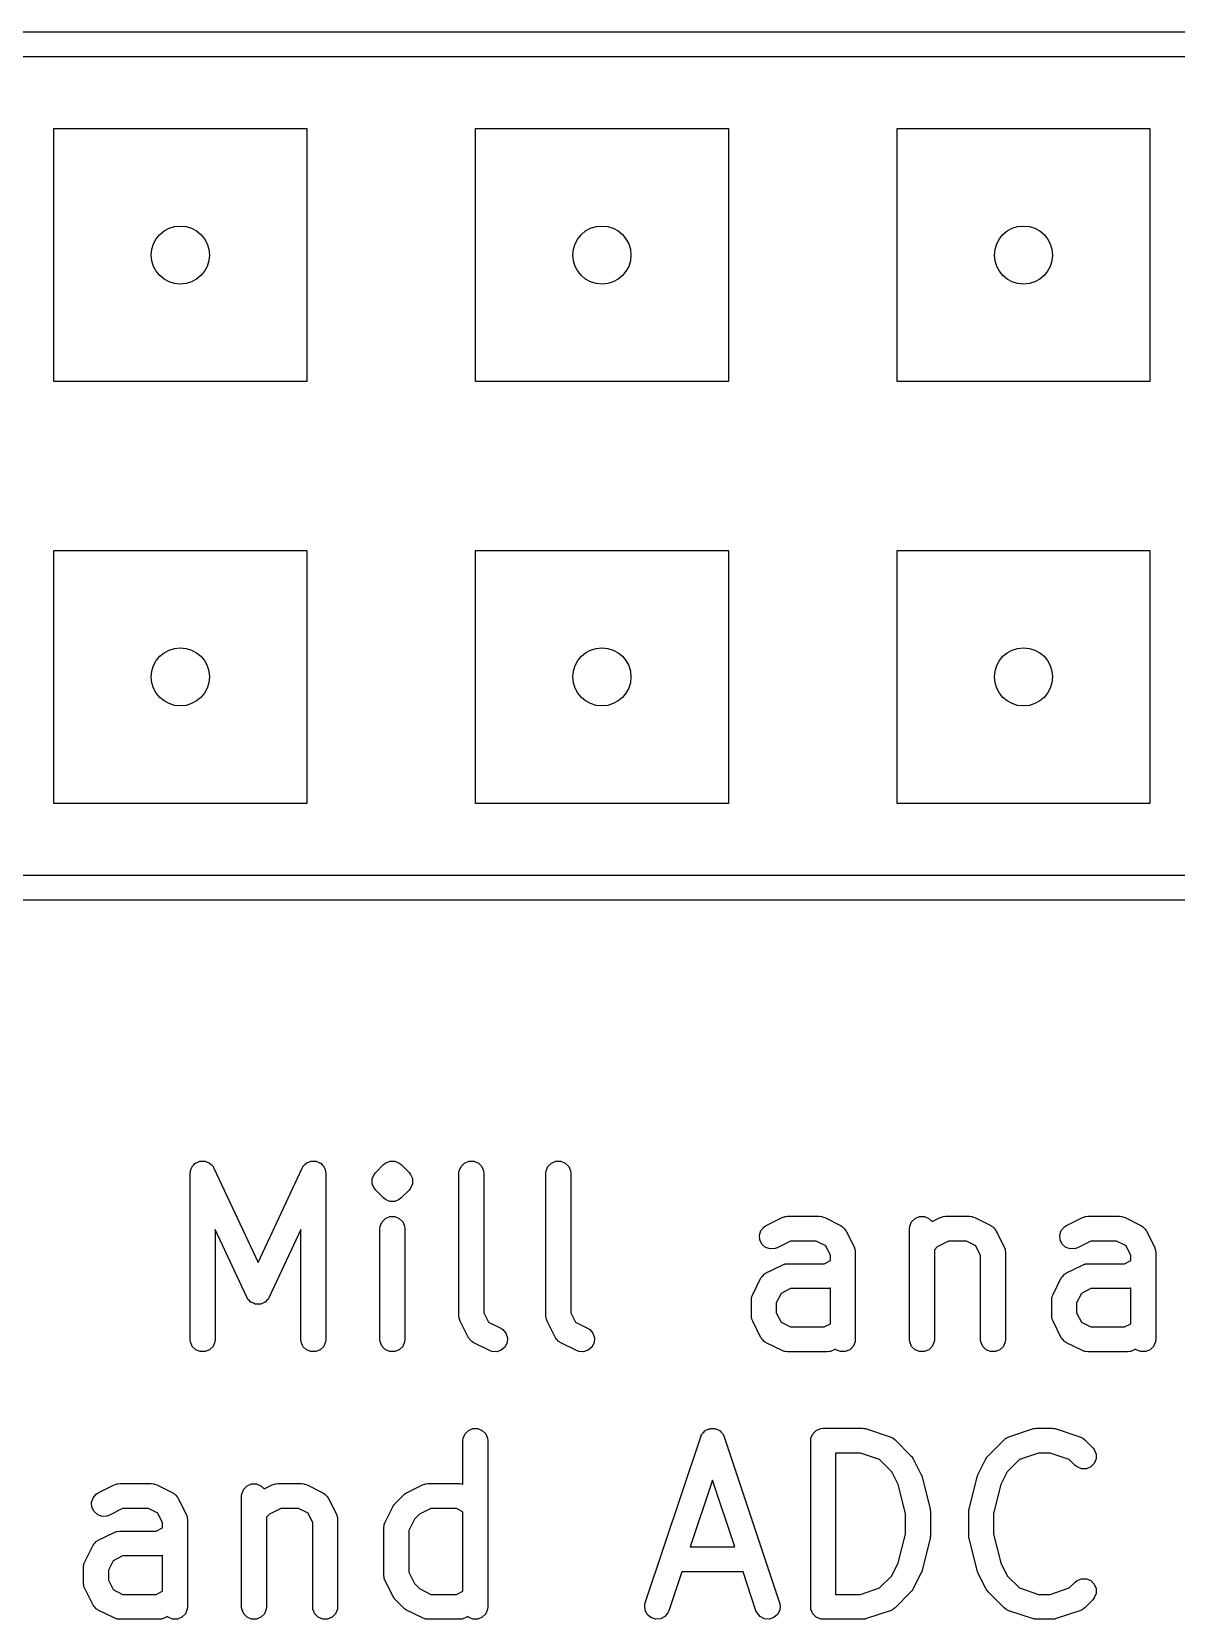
# Model space of a CAD drawing. Header units: inches. Extents: x -1.74 to 1.74, y -2.24 to 1.96.
# Drawn here: x 0.0148 to 0.2862, y -2.2419 to -1.8656 of the extents above; entities that cross this region are included whole.
import ezdxf

# ---------------------------------------------------------------- set-up
doc = ezdxf.new("R2010")
doc.units = ezdxf.units.IN
doc.header["$MEASUREMENT"] = 0
doc.layers.add('BLACK', color=250, linetype='CONTINUOUS')

msp = doc.modelspace()

# ---------------------------------------------------------------- linework, layer by layer
at = {"layer": 'BLACK', "linetype": 'CONTINUOUS'}
for p, q in [((-0.5, -1.86555), (0.5, -1.86555)), ((0.49705, -1.87146), (-0.49705, -1.87146)), ((0.02, -1.9485), (0.02, -1.8885)), ((0.02, -1.8885), (0.08, -1.8885)), ((0.08, -1.8885), (0.08, -1.9485)), ((0.12, -1.9485), (0.12, -1.8885)), ((0.12, -1.8885), (0.18, -1.8885)), ((0.18, -1.8885), (0.18, -1.9485)), ((0.22, -1.9485), (0.22, -1.8885)), ((0.22, -1.8885), (0.28, -1.8885)), ((0.28, -1.8885), (0.28, -1.9485)), ((0.08, -1.9485), (0.02, -1.9485)), ((0.18, -1.9485), (0.12, -1.9485)), ((0.28, -1.9485), (0.22, -1.9485)), ((0.02, -2.0485), (0.02, -1.9885)), ((0.02, -1.9885), (0.08, -1.9885)), ((0.08, -1.9885), (0.08, -2.0485)), ((0.12, -2.0485), (0.12, -1.9885)), ((0.12, -1.9885), (0.18, -1.9885)), ((0.18, -1.9885), (0.18, -2.0485)), ((0.22, -2.0485), (0.22, -1.9885)), ((0.22, -1.9885), (0.28, -1.9885)), ((0.28, -1.9885), (0.28, -2.0485)), ((0.08, -2.0485), (0.02, -2.0485)), ((0.18, -2.0485), (0.12, -2.0485)), ((0.28, -2.0485), (0.22, -2.0485)), ((-0.49705, -2.06555), (0.49705, -2.06555)), ((0.5, -2.07146), (-0.5, -2.07146)), ((0.05321, -2.13421), (0.05356, -2.13383)), ((0.05356, -2.13383), (0.05362, -2.13381)), ((0.05362, -2.13381), (0.05367, -2.13376)), ((0.05367, -2.13376), (0.05414, -2.13356)), ((0.05414, -2.13356), (0.0546, -2.13335)), ((0.0546, -2.13335), (0.05467, -2.13334)), ((0.05467, -2.13334), (0.05473, -2.13332)), ((0.05473, -2.13332), (0.05524, -2.13332)), ((0.05524, -2.13332), (0.05575, -2.1333)), ((0.05575, -2.1333), (0.05582, -2.13332)), ((0.05582, -2.13332), (0.05588, -2.13332)), ((0.05588, -2.13332), (0.05636, -2.13352)), ((0.05636, -2.13352), (0.05684, -2.13369)), ((0.05684, -2.13369), (0.05689, -2.13374)), ((0.05689, -2.13374), (0.05695, -2.13376)), ((0.05695, -2.13376), (0.05731, -2.13412)), ((0.07955, -2.13412), (0.07991, -2.13376)), ((0.07991, -2.13376), (0.07997, -2.13374)), ((0.07997, -2.13374), (0.08002, -2.13369)), ((0.08002, -2.13369), (0.0805, -2.13352)), ((0.0805, -2.13352), (0.08098, -2.13332)), ((0.08098, -2.13332), (0.08104, -2.13332)), ((0.08104, -2.13332), (0.0811, -2.1333)), ((0.0811, -2.1333), (0.08162, -2.13332)), ((0.08162, -2.13332), (0.08213, -2.13332)), ((0.08213, -2.13332), (0.08219, -2.13334)), ((0.08219, -2.13334), (0.08225, -2.13335)), ((0.08225, -2.13335), (0.08272, -2.13356)), ((0.08272, -2.13356), (0.08319, -2.13376)), ((0.08319, -2.13376), (0.08324, -2.13381)), ((0.08324, -2.13381), (0.0833, -2.13383)), ((0.0833, -2.13383), (0.08365, -2.13421)), ((0.09821, -2.13413), (0.09866, -2.13376)), ((0.09866, -2.13376), (0.09972, -2.13332)), ((0.09972, -2.13332), (0.10088, -2.13332)), ((0.10088, -2.13332), (0.10088, -2.13332)), ((0.10088, -2.13332), (0.10177, -2.13369)), ((0.10177, -2.13369), (0.10194, -2.13376)), ((0.10194, -2.13376), (0.10239, -2.13413)), ((0.11659, -2.13458), (0.11741, -2.13376)), ((0.11741, -2.13376), (0.11847, -2.13332)), ((0.11847, -2.13332), (0.11962, -2.13332)), ((0.11962, -2.13332), (0.12069, -2.13376)), ((0.12069, -2.13376), (0.1215, -2.13458)), ((0.13721, -2.13458), (0.13803, -2.13376)), ((0.13803, -2.13376), (0.13909, -2.13332)), ((0.13909, -2.13332), (0.14025, -2.13332)), ((0.14025, -2.13332), (0.14131, -2.13376)), ((0.14131, -2.13376), (0.14213, -2.13458)), ((0.05235, -2.13622), (0.05239, -2.13584)), ((0.05235, -2.17559), (0.05235, -2.13622)), ((0.05239, -2.13577), (0.0524, -2.13573)), ((0.05239, -2.13584), (0.05239, -2.13577)), ((0.0524, -2.13573), (0.05241, -2.13564)), ((0.05241, -2.13564), (0.05261, -2.13517)), ((0.05261, -2.13517), (0.05278, -2.13468)), ((0.05278, -2.13468), (0.05283, -2.13464)), ((0.05283, -2.13464), (0.05285, -2.13458)), ((0.05285, -2.13458), (0.05321, -2.13421)), ((0.05731, -2.13412), (0.05769, -2.13447)), ((0.05769, -2.13447), (0.05773, -2.13455)), ((0.05773, -2.13455), (0.05776, -2.13458)), ((0.05776, -2.13458), (0.05779, -2.13464)), ((0.05779, -2.13464), (0.05798, -2.13497)), ((0.05798, -2.13497), (0.06843, -2.15735)), ((0.06843, -2.15735), (0.07888, -2.13497)), ((0.07888, -2.13497), (0.07907, -2.13464)), ((0.07907, -2.13464), (0.0791, -2.13458)), ((0.0791, -2.13458), (0.07913, -2.13455)), ((0.07913, -2.13455), (0.07917, -2.13447)), ((0.07917, -2.13447), (0.07955, -2.13412)), ((0.08365, -2.13421), (0.08401, -2.13458)), ((0.08401, -2.13458), (0.08403, -2.13464)), ((0.08403, -2.13464), (0.08408, -2.13468)), ((0.08408, -2.13468), (0.08425, -2.13517)), ((0.08425, -2.13517), (0.08445, -2.13564)), ((0.08445, -2.13564), (0.08446, -2.13573)), ((0.08446, -2.13573), (0.08447, -2.13577)), ((0.08447, -2.13577), (0.08447, -2.13584)), ((0.08447, -2.13584), (0.08451, -2.13622)), ((0.08451, -2.13622), (0.08451, -2.17559)), ((0.09553, -2.13751), (0.09597, -2.13645)), ((0.09553, -2.13867), (0.09553, -2.13751)), ((0.09597, -2.13645), (0.09634, -2.136)), ((0.09634, -2.136), (0.09821, -2.13413)), ((0.10239, -2.13413), (0.10426, -2.136)), ((0.10426, -2.136), (0.10463, -2.13645)), ((0.10463, -2.13645), (0.10505, -2.13746)), ((0.10505, -2.13746), (0.10507, -2.13751)), ((0.10507, -2.13751), (0.10507, -2.13867)), ((0.11609, -2.13622), (0.11615, -2.13564)), ((0.11609, -2.16996), (0.11609, -2.13622)), ((0.11615, -2.13564), (0.11659, -2.13458)), ((0.1215, -2.13458), (0.12194, -2.13564)), ((0.12194, -2.13564), (0.122, -2.13622)), ((0.122, -2.13622), (0.122, -2.16926)), ((0.13672, -2.13622), (0.13677, -2.13564)), ((0.13672, -2.16996), (0.13672, -2.13622)), ((0.13677, -2.13564), (0.13721, -2.13458)), ((0.14213, -2.13458), (0.14257, -2.13564)), ((0.14257, -2.13564), (0.14262, -2.13622)), ((0.14262, -2.13622), (0.14262, -2.16926)), ((0.09597, -2.13973), (0.09553, -2.13867)), ((0.09634, -2.14018), (0.09597, -2.13973)), ((0.09821, -2.14205), (0.09634, -2.14018)), ((0.10426, -2.14018), (0.10239, -2.14205)), ((0.10463, -2.13973), (0.10426, -2.14018)), ((0.10507, -2.13867), (0.10463, -2.13973)), ((0.09866, -2.14242), (0.09821, -2.14205)), ((0.09972, -2.14286), (0.09866, -2.14242)), ((0.10088, -2.14286), (0.09972, -2.14286)), ((0.09972, -2.14286), (0.09972, -2.14286)), ((0.10194, -2.14242), (0.10088, -2.14286)), ((0.10088, -2.14286), (0.10088, -2.14286)), ((0.10239, -2.14205), (0.10194, -2.14242)), ((0.09735, -2.14934), (0.0974, -2.14876)), ((0.0974, -2.14876), (0.09784, -2.1477)), ((0.09784, -2.1477), (0.09866, -2.14688)), ((0.09866, -2.14688), (0.09972, -2.14644)), ((0.09972, -2.14644), (0.10088, -2.14644)), ((0.10088, -2.14644), (0.10194, -2.14688)), ((0.10194, -2.14688), (0.10276, -2.1477)), ((0.10276, -2.1477), (0.1032, -2.14876)), ((0.1032, -2.14876), (0.10325, -2.14934)), ((0.18772, -2.14975), (0.18848, -2.14888)), ((0.18848, -2.14888), (0.18897, -2.14857)), ((0.18897, -2.14857), (0.19272, -2.1467)), ((0.19272, -2.1467), (0.19326, -2.14649)), ((0.19326, -2.14649), (0.19336, -2.14648)), ((0.19336, -2.14648), (0.19346, -2.14644)), ((0.19346, -2.14644), (0.19404, -2.14639)), ((0.19404, -2.14639), (0.20154, -2.14639)), ((0.20154, -2.14639), (0.20211, -2.14644)), ((0.20211, -2.14644), (0.20221, -2.14648)), ((0.20221, -2.14648), (0.20232, -2.14649)), ((0.20232, -2.14649), (0.20286, -2.1467)), ((0.20286, -2.1467), (0.20661, -2.14857)), ((0.20661, -2.14857), (0.2067, -2.14863)), ((0.2067, -2.14863), (0.20675, -2.14865)), ((0.20675, -2.14865), (0.20681, -2.1487)), ((0.20681, -2.1487), (0.2071, -2.14888)), ((0.2071, -2.14888), (0.20734, -2.14916)), ((0.22296, -2.14934), (0.22301, -2.14876)), ((0.22301, -2.14876), (0.22345, -2.1477)), ((0.22345, -2.1477), (0.22427, -2.14688)), ((0.22427, -2.14688), (0.22533, -2.14644)), ((0.22533, -2.14644), (0.22649, -2.14644)), ((0.22649, -2.14644), (0.22755, -2.14688)), ((0.22755, -2.14688), (0.22831, -2.14765)), ((0.22831, -2.14765), (0.23021, -2.1467)), ((0.23021, -2.1467), (0.23075, -2.14649)), ((0.23075, -2.14649), (0.23086, -2.14648)), ((0.23086, -2.14648), (0.23096, -2.14644)), ((0.23096, -2.14644), (0.23153, -2.14639)), ((0.23153, -2.14639), (0.23716, -2.14639)), ((0.23716, -2.14639), (0.23773, -2.14644)), ((0.23773, -2.14644), (0.23783, -2.14648)), ((0.23783, -2.14648), (0.23794, -2.14649)), ((0.23794, -2.14649), (0.23848, -2.1467)), ((0.23848, -2.1467), (0.24223, -2.14857)), ((0.24223, -2.14857), (0.24232, -2.14863)), ((0.24232, -2.14863), (0.24237, -2.14865)), ((0.24237, -2.14865), (0.24243, -2.1487)), ((0.24243, -2.1487), (0.24272, -2.14888)), ((0.24272, -2.14888), (0.24296, -2.14916)), ((0.25896, -2.14975), (0.25972, -2.14888)), ((0.25972, -2.14888), (0.26021, -2.14857)), ((0.26021, -2.14857), (0.26396, -2.1467)), ((0.26396, -2.1467), (0.2645, -2.14649)), ((0.2645, -2.14649), (0.26461, -2.14648)), ((0.26461, -2.14648), (0.2647, -2.14644)), ((0.2647, -2.14644), (0.26528, -2.14639)), ((0.26528, -2.14639), (0.27278, -2.14639)), ((0.27278, -2.14639), (0.27335, -2.14644)), ((0.27335, -2.14644), (0.27345, -2.14648)), ((0.27345, -2.14648), (0.27356, -2.14649)), ((0.27356, -2.14649), (0.2741, -2.1467)), ((0.2741, -2.1467), (0.27785, -2.14857)), ((0.27785, -2.14857), (0.27794, -2.14863)), ((0.27794, -2.14863), (0.27799, -2.14865)), ((0.27799, -2.14865), (0.27805, -2.1487)), ((0.27805, -2.1487), (0.27834, -2.14888)), ((0.27834, -2.14888), (0.27858, -2.14916)), ((0.06575, -2.16559), (0.05826, -2.14953)), ((0.05826, -2.14953), (0.05826, -2.17559)), ((0.0786, -2.14953), (0.0711, -2.16559)), ((0.0786, -2.17559), (0.0786, -2.14953)), ((0.09735, -2.17559), (0.09735, -2.14934)), ((0.10325, -2.14934), (0.10325, -2.17559)), ((0.18736, -2.15084), (0.18772, -2.14975)), ((0.18744, -2.15199), (0.18736, -2.15084)), ((0.18796, -2.15302), (0.18744, -2.15199)), ((0.19474, -2.15229), (0.19161, -2.15385)), ((0.20084, -2.15229), (0.19474, -2.15229)), ((0.20309, -2.15341), (0.20084, -2.15229)), ((0.20734, -2.14916), (0.20762, -2.1494)), ((0.20762, -2.1494), (0.2078, -2.14969)), ((0.2078, -2.14969), (0.20785, -2.14975)), ((0.20785, -2.14975), (0.20787, -2.1498)), ((0.20787, -2.1498), (0.20793, -2.14989)), ((0.20793, -2.14989), (0.2098, -2.15364)), ((0.22296, -2.17559), (0.22296, -2.14934)), ((0.23223, -2.15229), (0.22953, -2.15364)), ((0.23646, -2.15229), (0.23223, -2.15229)), ((0.23871, -2.15341), (0.23646, -2.15229)), ((0.24296, -2.14916), (0.24324, -2.1494)), ((0.24324, -2.1494), (0.24342, -2.14969)), ((0.24342, -2.14969), (0.24347, -2.14975)), ((0.24347, -2.14975), (0.24349, -2.1498)), ((0.24349, -2.1498), (0.24355, -2.14989)), ((0.24355, -2.14989), (0.24542, -2.15364)), ((0.2586, -2.15084), (0.25896, -2.14975)), ((0.25868, -2.15199), (0.2586, -2.15084)), ((0.2592, -2.15302), (0.25868, -2.15199)), ((0.26598, -2.15229), (0.26285, -2.15385)), ((0.27208, -2.15229), (0.26598, -2.15229)), ((0.27433, -2.15341), (0.27208, -2.15229)), ((0.27858, -2.14916), (0.27886, -2.1494)), ((0.27886, -2.1494), (0.27904, -2.14969)), ((0.27904, -2.14969), (0.27909, -2.14975)), ((0.27909, -2.14975), (0.27911, -2.1498)), ((0.27911, -2.1498), (0.27917, -2.14989)), ((0.27917, -2.14989), (0.28104, -2.15364)), ((0.18883, -2.15378), (0.18796, -2.15302)), ((0.18992, -2.15414), (0.18883, -2.15378)), ((0.19107, -2.15406), (0.18992, -2.15414)), ((0.19161, -2.15385), (0.19107, -2.15406)), ((0.20421, -2.15566), (0.20309, -2.15341)), ((0.20421, -2.15689), (0.20421, -2.15566)), ((0.2098, -2.15364), (0.21001, -2.15418)), ((0.21001, -2.15418), (0.21002, -2.15429)), ((0.21002, -2.15429), (0.21006, -2.15439)), ((0.21006, -2.15439), (0.21011, -2.15496)), ((0.21011, -2.15496), (0.21011, -2.17559)), ((0.22953, -2.15364), (0.22886, -2.15431)), ((0.22886, -2.15431), (0.22886, -2.17559)), ((0.23983, -2.15566), (0.23871, -2.15341)), ((0.23983, -2.17559), (0.23983, -2.15566)), ((0.24542, -2.15364), (0.24563, -2.15418)), ((0.24563, -2.15418), (0.24564, -2.15429)), ((0.24564, -2.15429), (0.24568, -2.15439)), ((0.24568, -2.15439), (0.24573, -2.15496)), ((0.24573, -2.15496), (0.24573, -2.17559)), ((0.26007, -2.15378), (0.2592, -2.15302)), ((0.26116, -2.15414), (0.26007, -2.15378)), ((0.26231, -2.15406), (0.26116, -2.15414)), ((0.26285, -2.15385), (0.26231, -2.15406)), ((0.27545, -2.15566), (0.27433, -2.15341)), ((0.27545, -2.15689), (0.27545, -2.15566)), ((0.28104, -2.15364), (0.28125, -2.15418)), ((0.28125, -2.15418), (0.28126, -2.15429)), ((0.28126, -2.15429), (0.2813, -2.15439)), ((0.2813, -2.15439), (0.28136, -2.15496)), ((0.28136, -2.15496), (0.28136, -2.17559)), ((0.18824, -2.16041), (0.18848, -2.16013)), ((0.18848, -2.16013), (0.18877, -2.15995)), ((0.18877, -2.15995), (0.18883, -2.1599)), ((0.18883, -2.1599), (0.18887, -2.15988)), ((0.18887, -2.15988), (0.18897, -2.15982)), ((0.18897, -2.15982), (0.19272, -2.15795)), ((0.19272, -2.15795), (0.19326, -2.15774)), ((0.19326, -2.15774), (0.19336, -2.15773)), ((0.19336, -2.15773), (0.19346, -2.15769)), ((0.19346, -2.15769), (0.19404, -2.15763)), ((0.19404, -2.15763), (0.20272, -2.15763)), ((0.20272, -2.15763), (0.20421, -2.15689)), ((0.25948, -2.16041), (0.25972, -2.16013)), ((0.25972, -2.16013), (0.26001, -2.15995)), ((0.26001, -2.15995), (0.26007, -2.1599)), ((0.26007, -2.1599), (0.26011, -2.15988)), ((0.26011, -2.15988), (0.26021, -2.15982)), ((0.26021, -2.15982), (0.26396, -2.15795)), ((0.26396, -2.15795), (0.2645, -2.15774)), ((0.2645, -2.15774), (0.26461, -2.15773)), ((0.26461, -2.15773), (0.2647, -2.15769)), ((0.2647, -2.15769), (0.26528, -2.15763)), ((0.26528, -2.15763), (0.27396, -2.15763)), ((0.27396, -2.15763), (0.27545, -2.15689)), ((0.18577, -2.16489), (0.18765, -2.16114)), ((0.18765, -2.16114), (0.18771, -2.16105)), ((0.18771, -2.16105), (0.18772, -2.161)), ((0.18772, -2.161), (0.18777, -2.16094)), ((0.18777, -2.16094), (0.18796, -2.16065)), ((0.18796, -2.16065), (0.18824, -2.16041)), ((0.19474, -2.16354), (0.19249, -2.16466)), ((0.20341, -2.16354), (0.19474, -2.16354)), ((0.20399, -2.16348), (0.20341, -2.16354)), ((0.20409, -2.16344), (0.20399, -2.16348)), ((0.20419, -2.16344), (0.20409, -2.16344)), ((0.20421, -2.16343), (0.20419, -2.16344)), ((0.20421, -2.17189), (0.20421, -2.16343)), ((0.25701, -2.16489), (0.25889, -2.16114)), ((0.25889, -2.16114), (0.25895, -2.16105)), ((0.25895, -2.16105), (0.25896, -2.161)), ((0.25896, -2.161), (0.25901, -2.16094)), ((0.25901, -2.16094), (0.2592, -2.16065)), ((0.2592, -2.16065), (0.25948, -2.16041)), ((0.26598, -2.16354), (0.26373, -2.16466)), ((0.27465, -2.16354), (0.26598, -2.16354)), ((0.27523, -2.16348), (0.27465, -2.16354)), ((0.27533, -2.16344), (0.27523, -2.16348)), ((0.27543, -2.16344), (0.27533, -2.16344)), ((0.27545, -2.16343), (0.27543, -2.16344)), ((0.27545, -2.17189), (0.27545, -2.16343)), ((0.06588, -2.1658), (0.06575, -2.16559)), ((0.0659, -2.16587), (0.06588, -2.1658)), ((0.06595, -2.16592), (0.0659, -2.16587)), ((0.06605, -2.16608), (0.06595, -2.16592)), ((0.06638, -2.16639), (0.06605, -2.16608)), ((0.06668, -2.16672), (0.06638, -2.16639)), ((0.0668, -2.16677), (0.06668, -2.16672)), ((0.0669, -2.16686), (0.0668, -2.16677)), ((0.06732, -2.16702), (0.0669, -2.16686)), ((0.06773, -2.1672), (0.06732, -2.16702)), ((0.06786, -2.16721), (0.06773, -2.1672)), ((0.06798, -2.16726), (0.06786, -2.16721)), ((0.06843, -2.16724), (0.06798, -2.16726)), ((0.06888, -2.16726), (0.06843, -2.16724)), ((0.069, -2.16721), (0.06888, -2.16726)), ((0.06913, -2.1672), (0.069, -2.16721)), ((0.06954, -2.16702), (0.06913, -2.1672)), ((0.06996, -2.16686), (0.06954, -2.16702)), ((0.07006, -2.16677), (0.06996, -2.16686)), ((0.07018, -2.16672), (0.07006, -2.16677)), ((0.07048, -2.16639), (0.07018, -2.16672)), ((0.07081, -2.16608), (0.07048, -2.16639)), ((0.07091, -2.16592), (0.07081, -2.16608)), ((0.07095, -2.16587), (0.07091, -2.16592)), ((0.07098, -2.1658), (0.07095, -2.16587)), ((0.0711, -2.16559), (0.07098, -2.1658)), ((0.18546, -2.16621), (0.18552, -2.16564)), ((0.18546, -2.16996), (0.18546, -2.16621)), ((0.18552, -2.16564), (0.18556, -2.16554)), ((0.18556, -2.16554), (0.18557, -2.16543)), ((0.18557, -2.16543), (0.18577, -2.16489)), ((0.19249, -2.16466), (0.19137, -2.16691)), ((0.19137, -2.16691), (0.19137, -2.16926)), ((0.2567, -2.16621), (0.25676, -2.16564)), ((0.2567, -2.16996), (0.2567, -2.16621)), ((0.25676, -2.16564), (0.2568, -2.16554)), ((0.2568, -2.16554), (0.25681, -2.16543)), ((0.25681, -2.16543), (0.25701, -2.16489)), ((0.26373, -2.16466), (0.26261, -2.16691)), ((0.26261, -2.16691), (0.26261, -2.16926)), ((0.11615, -2.17054), (0.11609, -2.16996)), ((0.11619, -2.17064), (0.11615, -2.17054)), ((0.1162, -2.17074), (0.11619, -2.17064)), ((0.11641, -2.17128), (0.1162, -2.17074)), ((0.11828, -2.17503), (0.11641, -2.17128)), ((0.122, -2.16926), (0.12312, -2.17151)), ((0.12312, -2.17151), (0.12599, -2.17294)), ((0.13677, -2.17054), (0.13672, -2.16996)), ((0.13681, -2.17064), (0.13677, -2.17054)), ((0.13682, -2.17074), (0.13681, -2.17064)), ((0.13703, -2.17128), (0.13682, -2.17074)), ((0.1389, -2.17503), (0.13703, -2.17128)), ((0.14262, -2.16926), (0.14375, -2.17151)), ((0.14375, -2.17151), (0.14661, -2.17294)), ((0.18552, -2.17054), (0.18546, -2.16996)), ((0.18556, -2.17064), (0.18552, -2.17054)), ((0.18557, -2.17074), (0.18556, -2.17064)), ((0.18577, -2.17128), (0.18557, -2.17074)), ((0.18765, -2.17503), (0.18577, -2.17128)), ((0.19137, -2.16926), (0.19249, -2.17151)), ((0.19249, -2.17151), (0.19474, -2.17263)), ((0.25676, -2.17054), (0.2567, -2.16996)), ((0.2568, -2.17064), (0.25676, -2.17054)), ((0.25681, -2.17074), (0.2568, -2.17064)), ((0.25701, -2.17128), (0.25681, -2.17074)), ((0.25889, -2.17503), (0.25701, -2.17128)), ((0.26261, -2.16926), (0.26373, -2.17151)), ((0.26373, -2.17151), (0.26598, -2.17263)), ((0.11834, -2.17513), (0.11828, -2.17503)), ((0.11836, -2.17517), (0.11834, -2.17513)), ((0.11841, -2.17523), (0.11836, -2.17517)), ((0.11859, -2.17552), (0.11841, -2.17523)), ((0.12599, -2.17294), (0.12648, -2.17325)), ((0.12648, -2.17325), (0.12724, -2.17412)), ((0.12724, -2.17412), (0.1276, -2.17522)), ((0.1276, -2.17522), (0.12752, -2.17637)), ((0.13896, -2.17513), (0.1389, -2.17503)), ((0.13898, -2.17517), (0.13896, -2.17513)), ((0.13903, -2.17523), (0.13898, -2.17517)), ((0.13921, -2.17552), (0.13903, -2.17523)), ((0.14661, -2.17294), (0.1471, -2.17325)), ((0.1471, -2.17325), (0.14786, -2.17412)), ((0.14786, -2.17412), (0.14822, -2.17522)), ((0.14822, -2.17522), (0.14814, -2.17637)), ((0.18771, -2.17513), (0.18765, -2.17503)), ((0.18772, -2.17517), (0.18771, -2.17513)), ((0.18777, -2.17523), (0.18772, -2.17517)), ((0.18796, -2.17552), (0.18777, -2.17523)), ((0.19474, -2.17263), (0.20272, -2.17263)), ((0.20272, -2.17263), (0.20421, -2.17189)), ((0.25895, -2.17513), (0.25889, -2.17503)), ((0.25896, -2.17517), (0.25895, -2.17513)), ((0.25901, -2.17523), (0.25896, -2.17517)), ((0.2592, -2.17552), (0.25901, -2.17523)), ((0.26598, -2.17263), (0.27396, -2.17263)), ((0.27396, -2.17263), (0.27545, -2.17189)), ((0.05241, -2.17616), (0.05235, -2.17559)), ((0.05285, -2.17723), (0.05241, -2.17616)), ((0.05367, -2.17804), (0.05285, -2.17723)), ((0.05473, -2.17848), (0.05367, -2.17804)), ((0.05588, -2.17848), (0.05473, -2.17848)), ((0.05695, -2.17804), (0.05588, -2.17848)), ((0.05776, -2.17723), (0.05695, -2.17804)), ((0.0582, -2.17616), (0.05776, -2.17723)), ((0.05826, -2.17559), (0.0582, -2.17616)), ((0.07866, -2.17616), (0.0786, -2.17559)), ((0.0791, -2.17723), (0.07866, -2.17616)), ((0.07991, -2.17804), (0.0791, -2.17723)), ((0.08098, -2.17848), (0.07991, -2.17804)), ((0.08213, -2.17848), (0.08098, -2.17848)), ((0.08319, -2.17804), (0.08213, -2.17848)), ((0.08401, -2.17723), (0.08319, -2.17804)), ((0.08445, -2.17616), (0.08401, -2.17723)), ((0.08451, -2.17559), (0.08445, -2.17616)), ((0.0974, -2.17616), (0.09735, -2.17559)), ((0.09784, -2.17723), (0.0974, -2.17616)), ((0.09866, -2.17804), (0.09784, -2.17723)), ((0.09972, -2.17848), (0.09866, -2.17804)), ((0.10088, -2.17848), (0.09972, -2.17848)), ((0.10194, -2.17804), (0.10088, -2.17848)), ((0.10276, -2.17723), (0.10194, -2.17804)), ((0.1032, -2.17616), (0.10276, -2.17723)), ((0.10325, -2.17559), (0.1032, -2.17616)), ((0.11887, -2.17576), (0.11859, -2.17552)), ((0.11911, -2.17604), (0.11887, -2.17576)), ((0.1194, -2.17623), (0.11911, -2.17604)), ((0.11946, -2.17628), (0.1194, -2.17623)), ((0.11951, -2.17629), (0.11946, -2.17628)), ((0.1196, -2.17635), (0.11951, -2.17629)), ((0.12335, -2.17823), (0.1196, -2.17635)), ((0.12389, -2.17843), (0.12335, -2.17823)), ((0.12504, -2.17852), (0.12389, -2.17843)), ((0.12613, -2.17815), (0.12504, -2.17852)), ((0.127, -2.1774), (0.12613, -2.17815)), ((0.12752, -2.17637), (0.127, -2.1774)), ((0.13949, -2.17576), (0.13921, -2.17552)), ((0.13973, -2.17604), (0.13949, -2.17576)), ((0.14003, -2.17623), (0.13973, -2.17604)), ((0.14008, -2.17628), (0.14003, -2.17623)), ((0.14013, -2.17629), (0.14008, -2.17628)), ((0.14022, -2.17635), (0.14013, -2.17629)), ((0.14397, -2.17823), (0.14022, -2.17635)), ((0.14451, -2.17843), (0.14397, -2.17823)), ((0.14566, -2.17852), (0.14451, -2.17843)), ((0.14676, -2.17815), (0.14566, -2.17852)), ((0.14763, -2.1774), (0.14676, -2.17815)), ((0.14814, -2.17637), (0.14763, -2.1774)), ((0.18824, -2.17576), (0.18796, -2.17552)), ((0.18848, -2.17604), (0.18824, -2.17576)), ((0.18877, -2.17623), (0.18848, -2.17604)), ((0.18883, -2.17628), (0.18877, -2.17623)), ((0.18887, -2.17629), (0.18883, -2.17628)), ((0.18897, -2.17635), (0.18887, -2.17629)), ((0.19272, -2.17823), (0.18897, -2.17635)), ((0.19326, -2.17843), (0.19272, -2.17823)), ((0.19336, -2.17844), (0.19326, -2.17843)), ((0.19346, -2.17848), (0.19336, -2.17844)), ((0.19404, -2.17854), (0.19346, -2.17848)), ((0.20341, -2.17854), (0.19404, -2.17854)), ((0.20399, -2.17848), (0.20341, -2.17854)), ((0.20409, -2.17844), (0.20399, -2.17848)), ((0.20419, -2.17843), (0.20409, -2.17844)), ((0.20473, -2.17823), (0.20419, -2.17843)), ((0.20538, -2.1779), (0.20473, -2.17823)), ((0.20552, -2.17804), (0.20538, -2.1779)), ((0.20659, -2.17848), (0.20552, -2.17804)), ((0.20774, -2.17848), (0.20659, -2.17848)), ((0.2088, -2.17804), (0.20774, -2.17848)), ((0.20962, -2.17723), (0.2088, -2.17804)), ((0.21006, -2.17616), (0.20962, -2.17723)), ((0.21011, -2.17559), (0.21006, -2.17616)), ((0.22301, -2.17616), (0.22296, -2.17559)), ((0.22345, -2.17723), (0.22301, -2.17616)), ((0.22427, -2.17804), (0.22345, -2.17723)), ((0.22533, -2.17848), (0.22427, -2.17804)), ((0.22649, -2.17848), (0.22533, -2.17848)), ((0.22755, -2.17804), (0.22649, -2.17848)), ((0.22836, -2.17723), (0.22755, -2.17804)), ((0.22881, -2.17616), (0.22836, -2.17723)), ((0.22886, -2.17559), (0.22881, -2.17616)), ((0.23989, -2.17616), (0.23983, -2.17559)), ((0.24033, -2.17723), (0.23989, -2.17616)), ((0.24114, -2.17804), (0.24033, -2.17723)), ((0.24221, -2.17848), (0.24114, -2.17804)), ((0.24336, -2.17848), (0.24221, -2.17848)), ((0.24442, -2.17804), (0.24336, -2.17848)), ((0.24524, -2.17723), (0.24442, -2.17804)), ((0.24568, -2.17616), (0.24524, -2.17723)), ((0.24573, -2.17559), (0.24568, -2.17616)), ((0.25948, -2.17576), (0.2592, -2.17552)), ((0.25972, -2.17604), (0.25948, -2.17576)), ((0.26001, -2.17623), (0.25972, -2.17604)), ((0.26007, -2.17628), (0.26001, -2.17623)), ((0.26011, -2.17629), (0.26007, -2.17628)), ((0.26021, -2.17635), (0.26011, -2.17629)), ((0.26396, -2.17823), (0.26021, -2.17635)), ((0.2645, -2.17843), (0.26396, -2.17823)), ((0.26461, -2.17844), (0.2645, -2.17843)), ((0.2647, -2.17848), (0.26461, -2.17844)), ((0.26528, -2.17854), (0.2647, -2.17848)), ((0.27465, -2.17854), (0.26528, -2.17854)), ((0.27523, -2.17848), (0.27465, -2.17854)), ((0.27533, -2.17844), (0.27523, -2.17848)), ((0.27543, -2.17843), (0.27533, -2.17844)), ((0.27597, -2.17823), (0.27543, -2.17843)), ((0.27662, -2.1779), (0.27597, -2.17823)), ((0.27676, -2.17804), (0.27662, -2.1779)), ((0.27783, -2.17848), (0.27676, -2.17804)), ((0.27898, -2.17848), (0.27783, -2.17848)), ((0.28004, -2.17804), (0.27898, -2.17848)), ((0.28086, -2.17723), (0.28004, -2.17804)), ((0.2813, -2.17616), (0.28086, -2.17723)), ((0.28136, -2.17559), (0.2813, -2.17616)), ((0.11709, -2.19902), (0.11753, -2.19796)), ((0.11753, -2.19796), (0.11834, -2.19714)), ((0.11834, -2.19714), (0.11941, -2.1967)), ((0.11941, -2.1967), (0.12056, -2.1967)), ((0.12056, -2.1967), (0.12163, -2.19714)), ((0.12163, -2.19714), (0.12244, -2.19796)), ((0.12244, -2.19796), (0.12288, -2.19902)), ((0.17366, -2.19814), (0.1738, -2.19798)), ((0.1738, -2.19798), (0.1739, -2.19779)), ((0.1739, -2.19779), (0.17418, -2.19755)), ((0.17418, -2.19755), (0.17442, -2.19727)), ((0.17442, -2.19727), (0.17461, -2.19717)), ((0.17461, -2.19717), (0.17477, -2.19703)), ((0.17477, -2.19703), (0.17512, -2.19692)), ((0.17512, -2.19692), (0.17545, -2.19675)), ((0.17545, -2.19675), (0.17566, -2.19674)), ((0.17566, -2.19674), (0.17586, -2.19667)), ((0.17586, -2.19667), (0.17623, -2.1967)), ((0.17623, -2.1967), (0.1766, -2.19667)), ((0.1766, -2.19667), (0.1768, -2.19674)), ((0.1768, -2.19674), (0.17701, -2.19675)), ((0.17701, -2.19675), (0.17734, -2.19692)), ((0.17734, -2.19692), (0.17769, -2.19703)), ((0.17769, -2.19703), (0.17785, -2.19717)), ((0.17785, -2.19717), (0.17804, -2.19727)), ((0.17804, -2.19727), (0.17828, -2.19755)), ((0.17828, -2.19755), (0.17856, -2.19779)), ((0.17856, -2.19779), (0.17865, -2.19798)), ((0.17865, -2.19798), (0.17879, -2.19814)), ((0.19958, -2.19902), (0.20002, -2.19796)), ((0.20002, -2.19796), (0.20083, -2.19714)), ((0.20083, -2.19714), (0.2019, -2.1967)), ((0.2019, -2.1967), (0.20247, -2.19665)), ((0.20247, -2.19665), (0.21185, -2.19665)), ((0.21185, -2.19665), (0.21214, -2.19668)), ((0.21214, -2.19668), (0.21222, -2.19667)), ((0.21222, -2.19667), (0.21232, -2.19669)), ((0.21232, -2.19669), (0.21242, -2.1967)), ((0.21242, -2.1967), (0.2125, -2.19673)), ((0.2125, -2.19673), (0.21278, -2.1968)), ((0.21278, -2.1968), (0.21841, -2.19867)), ((0.24654, -2.19867), (0.25216, -2.1968)), ((0.25216, -2.1968), (0.25245, -2.19673)), ((0.25245, -2.19673), (0.25252, -2.1967)), ((0.25252, -2.1967), (0.25262, -2.19669)), ((0.25262, -2.19669), (0.25272, -2.19667)), ((0.25272, -2.19667), (0.2528, -2.19668)), ((0.2528, -2.19668), (0.25309, -2.19665)), ((0.25309, -2.19665), (0.25684, -2.19665)), ((0.25684, -2.19665), (0.25713, -2.19668)), ((0.25713, -2.19668), (0.25721, -2.19667)), ((0.25721, -2.19667), (0.25731, -2.19669)), ((0.25731, -2.19669), (0.25742, -2.1967)), ((0.25742, -2.1967), (0.25749, -2.19673)), ((0.25749, -2.19673), (0.25778, -2.1968)), ((0.25778, -2.1968), (0.2634, -2.19867)), ((0.11703, -2.1996), (0.11709, -2.19902)), ((0.11703, -2.20988), (0.11703, -2.1996)), ((0.12288, -2.19902), (0.12294, -2.1996)), ((0.12294, -2.1996), (0.12294, -2.23897)), ((0.1603, -2.23804), (0.17343, -2.19867)), ((0.17343, -2.19867), (0.17366, -2.19814)), ((0.17879, -2.19814), (0.17903, -2.19867)), ((0.17903, -2.19867), (0.19215, -2.23804)), ((0.19952, -2.1996), (0.19958, -2.19902)), ((0.19952, -2.23897), (0.19952, -2.1996)), ((0.21841, -2.19867), (0.21894, -2.19891)), ((0.21894, -2.19891), (0.21902, -2.19898)), ((0.21902, -2.19898), (0.21911, -2.19902)), ((0.21911, -2.19902), (0.21956, -2.19939)), ((0.21956, -2.19939), (0.22331, -2.20314)), ((0.24163, -2.20314), (0.24538, -2.19939)), ((0.24538, -2.19939), (0.24583, -2.19902)), ((0.24583, -2.19902), (0.24593, -2.19898)), ((0.24593, -2.19898), (0.24601, -2.19891)), ((0.24601, -2.19891), (0.24654, -2.19867)), ((0.2634, -2.19867), (0.26393, -2.19891)), ((0.26393, -2.19891), (0.26401, -2.19898)), ((0.26401, -2.19898), (0.26411, -2.19902)), ((0.26411, -2.19902), (0.26456, -2.19939)), ((0.26456, -2.19939), (0.26643, -2.20126)), ((0.26643, -2.20126), (0.2668, -2.20171)), ((0.2668, -2.20171), (0.26724, -2.20277)), ((0.21137, -2.20255), (0.20543, -2.20255)), ((0.20543, -2.20255), (0.20543, -2.23602)), ((0.21588, -2.20405), (0.21137, -2.20255)), ((0.2188, -2.20697), (0.21588, -2.20405)), ((0.22331, -2.20314), (0.2235, -2.20336)), ((0.2235, -2.20336), (0.22356, -2.20341)), ((0.22356, -2.20341), (0.22361, -2.2035)), ((0.22361, -2.2035), (0.22368, -2.20358)), ((0.22368, -2.20358), (0.22371, -2.20366)), ((0.22371, -2.20366), (0.22386, -2.2039)), ((0.22386, -2.2039), (0.22574, -2.20765)), ((0.2392, -2.20765), (0.24108, -2.2039)), ((0.24108, -2.2039), (0.24123, -2.20365)), ((0.24123, -2.20365), (0.24126, -2.20358)), ((0.24126, -2.20358), (0.24133, -2.2035)), ((0.24133, -2.2035), (0.24139, -2.20341)), ((0.24139, -2.20341), (0.24145, -2.20336)), ((0.24145, -2.20336), (0.24163, -2.20314)), ((0.24906, -2.20405), (0.24615, -2.20697)), ((0.25357, -2.20255), (0.24906, -2.20405)), ((0.25636, -2.20255), (0.25357, -2.20255)), ((0.26087, -2.20405), (0.25636, -2.20255)), ((0.26225, -2.20544), (0.26087, -2.20405)), ((0.2627, -2.2058), (0.26225, -2.20544)), ((0.2668, -2.20499), (0.26598, -2.2058)), ((0.26724, -2.20392), (0.2668, -2.20499)), ((0.26724, -2.20277), (0.26724, -2.20392)), ((0.17623, -2.20894), (0.17095, -2.22477)), ((0.18151, -2.22477), (0.17623, -2.20894)), ((0.22031, -2.21), (0.2188, -2.20697)), ((0.22574, -2.20765), (0.22575, -2.20769)), ((0.22575, -2.20769), (0.22577, -2.20771)), ((0.22577, -2.20771), (0.22585, -2.20795)), ((0.22585, -2.20795), (0.22595, -2.20819)), ((0.22595, -2.20819), (0.22595, -2.20821)), ((0.22595, -2.20821), (0.22596, -2.20826)), ((0.22596, -2.20826), (0.22784, -2.21576)), ((0.23711, -2.21576), (0.23898, -2.20826)), ((0.23898, -2.20826), (0.239, -2.20821)), ((0.239, -2.20819), (0.23909, -2.20795)), ((0.239, -2.20821), (0.239, -2.20819)), ((0.23909, -2.20795), (0.23917, -2.20771)), ((0.23917, -2.20771), (0.23919, -2.20769)), ((0.23919, -2.20769), (0.2392, -2.20765)), ((0.24615, -2.20697), (0.24463, -2.21)), ((0.26377, -2.20624), (0.2627, -2.2058)), ((0.26492, -2.20624), (0.26377, -2.20624)), ((0.26598, -2.2058), (0.26492, -2.20624)), ((0.02931, -2.21313), (0.03006, -2.21226)), ((0.03006, -2.21226), (0.03055, -2.21196)), ((0.03055, -2.21196), (0.0343, -2.21008)), ((0.0343, -2.21008), (0.03484, -2.20987)), ((0.03484, -2.20987), (0.03495, -2.20987)), ((0.03495, -2.20987), (0.03504, -2.20983)), ((0.03504, -2.20983), (0.03562, -2.20977)), ((0.03562, -2.20977), (0.04312, -2.20977)), ((0.04312, -2.20977), (0.0437, -2.20983)), ((0.0437, -2.20983), (0.04379, -2.20987)), ((0.04379, -2.20987), (0.0439, -2.20987)), ((0.0439, -2.20987), (0.04444, -2.21008)), ((0.04444, -2.21008), (0.04819, -2.21196)), ((0.04819, -2.21196), (0.04829, -2.21202)), ((0.04829, -2.21202), (0.04833, -2.21203)), ((0.04833, -2.21203), (0.04839, -2.21208)), ((0.04839, -2.21208), (0.04868, -2.21226)), ((0.04868, -2.21226), (0.04892, -2.21254)), ((0.04892, -2.21254), (0.0492, -2.21279)), ((0.0492, -2.21279), (0.04939, -2.21308)), ((0.06454, -2.21272), (0.0646, -2.21215)), ((0.06454, -2.23897), (0.06454, -2.21272)), ((0.0646, -2.21215), (0.06504, -2.21108)), ((0.06504, -2.21108), (0.06585, -2.21027)), ((0.06585, -2.21027), (0.06692, -2.20983)), ((0.06692, -2.20983), (0.06807, -2.20983)), ((0.06807, -2.20983), (0.06913, -2.21027)), ((0.06913, -2.21027), (0.0699, -2.21103)), ((0.0699, -2.21103), (0.0718, -2.21008)), ((0.0718, -2.21008), (0.07234, -2.20987)), ((0.07234, -2.20987), (0.07244, -2.20987)), ((0.07244, -2.20987), (0.07254, -2.20983)), ((0.07254, -2.20983), (0.07312, -2.20977)), ((0.07312, -2.20977), (0.07874, -2.20977)), ((0.07874, -2.20977), (0.07932, -2.20983)), ((0.07932, -2.20983), (0.07941, -2.20987)), ((0.07941, -2.20987), (0.07952, -2.20987)), ((0.07952, -2.20987), (0.08006, -2.21008)), ((0.08006, -2.21008), (0.08381, -2.21196)), ((0.08381, -2.21196), (0.08391, -2.21202)), ((0.08391, -2.21202), (0.08395, -2.21203)), ((0.08395, -2.21203), (0.08401, -2.21208)), ((0.08401, -2.21208), (0.0843, -2.21226)), ((0.0843, -2.21226), (0.08454, -2.21254)), ((0.08454, -2.21254), (0.08482, -2.21279)), ((0.08482, -2.21279), (0.08501, -2.21308)), ((0.10102, -2.21438), (0.1029, -2.21251)), ((0.1029, -2.21251), (0.10313, -2.21232)), ((0.10313, -2.21232), (0.10318, -2.21226)), ((0.10318, -2.21226), (0.10327, -2.21221)), ((0.10327, -2.21221), (0.10335, -2.21214)), ((0.10335, -2.21214), (0.10342, -2.21211)), ((0.10342, -2.21211), (0.10367, -2.21196)), ((0.10367, -2.21196), (0.10742, -2.21008)), ((0.10742, -2.21008), (0.10796, -2.20987)), ((0.10796, -2.20987), (0.10806, -2.20987)), ((0.10806, -2.20987), (0.10816, -2.20983)), ((0.10816, -2.20983), (0.10874, -2.20977)), ((0.10874, -2.20977), (0.11624, -2.20977)), ((0.11624, -2.20977), (0.11681, -2.20983)), ((0.11681, -2.20983), (0.11691, -2.20987)), ((0.11691, -2.20987), (0.11702, -2.20987)), ((0.11702, -2.20987), (0.11703, -2.20988)), ((0.22202, -2.21684), (0.22031, -2.21)), ((0.24463, -2.21), (0.24292, -2.21684)), ((0.02894, -2.21423), (0.02931, -2.21313)), ((0.02902, -2.21538), (0.02894, -2.21423)), ((0.02954, -2.21641), (0.02902, -2.21538)), ((0.03041, -2.21716), (0.02954, -2.21641)), ((0.03632, -2.21568), (0.03319, -2.21724)), ((0.04242, -2.21568), (0.03632, -2.21568)), ((0.04467, -2.2168), (0.04242, -2.21568)), ((0.04579, -2.21904), (0.04467, -2.2168)), ((0.04939, -2.21308), (0.04943, -2.21313)), ((0.04943, -2.21313), (0.04945, -2.21318)), ((0.04945, -2.21318), (0.04951, -2.21328)), ((0.04951, -2.21328), (0.05138, -2.21703)), ((0.07381, -2.21568), (0.07112, -2.21702)), ((0.07804, -2.21568), (0.07381, -2.21568)), ((0.08029, -2.2168), (0.07804, -2.21568)), ((0.08141, -2.21904), (0.08029, -2.2168)), ((0.08501, -2.21308), (0.08505, -2.21313)), ((0.08505, -2.21313), (0.08507, -2.21318)), ((0.08507, -2.21318), (0.08513, -2.21328)), ((0.08513, -2.21328), (0.08701, -2.21703)), ((0.0986, -2.2189), (0.10047, -2.21515)), ((0.10047, -2.21515), (0.10063, -2.2149)), ((0.10063, -2.2149), (0.10066, -2.21483)), ((0.10066, -2.21483), (0.10072, -2.21475)), ((0.10072, -2.21475), (0.10078, -2.21466)), ((0.10078, -2.21466), (0.10084, -2.21461)), ((0.10084, -2.21461), (0.10102, -2.21438)), ((0.10943, -2.21568), (0.10674, -2.21702)), ((0.11554, -2.21568), (0.10943, -2.21568)), ((0.11703, -2.21642), (0.11554, -2.21568)), ((0.11703, -2.23527), (0.11703, -2.21642)), ((0.22784, -2.21576), (0.22785, -2.21586)), ((0.22785, -2.21586), (0.22787, -2.2159)), ((0.22787, -2.2159), (0.22789, -2.21611)), ((0.22789, -2.21611), (0.22792, -2.21633)), ((0.22792, -2.21633), (0.22791, -2.21637)), ((0.22791, -2.21637), (0.22792, -2.21647)), ((0.22792, -2.21647), (0.22792, -2.2221)), ((0.23702, -2.21633), (0.23705, -2.21611)), ((0.23703, -2.21637), (0.23702, -2.21633)), ((0.23702, -2.21647), (0.23703, -2.21637)), ((0.23702, -2.2221), (0.23702, -2.21647)), ((0.23705, -2.21611), (0.23707, -2.2159)), ((0.23707, -2.2159), (0.23709, -2.21586)), ((0.23709, -2.21586), (0.23711, -2.21576)), ((0.0315, -2.21753), (0.03041, -2.21716)), ((0.03265, -2.21745), (0.0315, -2.21753)), ((0.03319, -2.21724), (0.03265, -2.21745)), ((0.0443, -2.22102), (0.04579, -2.22027)), ((0.04579, -2.22027), (0.04579, -2.21904)), ((0.05138, -2.21703), (0.05159, -2.21757)), ((0.05159, -2.21757), (0.0516, -2.21767)), ((0.0516, -2.21767), (0.05164, -2.21777)), ((0.05164, -2.21777), (0.0517, -2.21835)), ((0.0517, -2.21835), (0.0517, -2.23897)), ((0.07112, -2.21702), (0.07044, -2.2177)), ((0.07044, -2.2177), (0.07044, -2.23897)), ((0.08141, -2.23897), (0.08141, -2.21904)), ((0.08701, -2.21703), (0.08721, -2.21757)), ((0.08721, -2.21757), (0.08722, -2.21767)), ((0.08722, -2.21767), (0.08726, -2.21777)), ((0.08726, -2.21777), (0.08732, -2.21835)), ((0.08732, -2.21835), (0.08732, -2.23897)), ((0.09828, -2.22022), (0.09834, -2.21965)), ((0.09828, -2.23147), (0.09828, -2.22022)), ((0.09834, -2.21965), (0.09838, -2.21955)), ((0.09838, -2.21955), (0.09839, -2.21944)), ((0.09839, -2.21944), (0.0986, -2.2189)), ((0.10554, -2.21822), (0.10419, -2.22092)), ((0.10674, -2.21702), (0.10554, -2.21822)), ((0.22202, -2.22173), (0.22202, -2.21684)), ((0.24292, -2.21684), (0.24292, -2.22173)), ((0.02931, -2.22438), (0.02935, -2.22433)), ((0.02935, -2.22433), (0.02954, -2.22404)), ((0.02954, -2.22404), (0.02982, -2.22379)), ((0.02982, -2.22379), (0.03006, -2.22351)), ((0.03006, -2.22351), (0.03035, -2.22333)), ((0.03035, -2.22333), (0.03041, -2.22328)), ((0.03041, -2.22328), (0.03045, -2.22327)), ((0.03045, -2.22327), (0.03055, -2.2232)), ((0.03055, -2.2232), (0.0343, -2.22133)), ((0.0343, -2.22133), (0.03484, -2.22112)), ((0.03484, -2.22112), (0.03495, -2.22112)), ((0.03495, -2.22112), (0.03504, -2.22108)), ((0.03504, -2.22108), (0.03562, -2.22102)), ((0.03562, -2.22102), (0.0443, -2.22102)), ((0.10419, -2.22092), (0.10419, -2.23077)), ((0.22031, -2.22856), (0.22202, -2.22173)), ((0.22784, -2.22281), (0.22596, -2.23031)), ((0.22785, -2.22271), (0.22784, -2.22281)), ((0.22787, -2.22267), (0.22785, -2.22271)), ((0.22789, -2.22246), (0.22787, -2.22267)), ((0.22792, -2.22224), (0.22789, -2.22246)), ((0.22792, -2.2221), (0.22791, -2.2222)), ((0.22791, -2.2222), (0.22792, -2.22224)), ((0.23703, -2.2222), (0.23702, -2.2221)), ((0.23702, -2.22224), (0.23703, -2.2222)), ((0.23705, -2.22246), (0.23702, -2.22224)), ((0.23707, -2.22267), (0.23705, -2.22246)), ((0.23709, -2.22271), (0.23707, -2.22267)), ((0.23711, -2.22281), (0.23709, -2.22271)), ((0.23898, -2.23031), (0.23711, -2.22281)), ((0.24292, -2.22173), (0.24463, -2.22856)), ((0.02736, -2.22827), (0.02923, -2.22453)), ((0.02923, -2.22453), (0.02929, -2.22443)), ((0.02929, -2.22443), (0.02931, -2.22438)), ((0.03407, -2.22805), (0.03295, -2.23029)), ((0.03632, -2.22692), (0.03407, -2.22805)), ((0.04499, -2.22692), (0.03632, -2.22692)), ((0.04557, -2.22687), (0.04499, -2.22692)), ((0.04567, -2.22683), (0.04557, -2.22687)), ((0.04577, -2.22682), (0.04567, -2.22683)), ((0.04579, -2.22681), (0.04577, -2.22682)), ((0.04579, -2.23527), (0.04579, -2.22681)), ((0.17095, -2.22477), (0.18151, -2.22477)), ((0.02704, -2.2296), (0.0271, -2.22902)), ((0.02704, -2.23334), (0.02704, -2.2296)), ((0.0271, -2.22902), (0.02714, -2.22892)), ((0.02714, -2.22892), (0.02715, -2.22882)), ((0.02715, -2.22882), (0.02736, -2.22827)), ((0.03295, -2.23029), (0.03295, -2.23265)), ((0.09834, -2.23205), (0.09828, -2.23147)), ((0.10419, -2.23077), (0.10554, -2.23347)), ((0.16898, -2.23067), (0.16591, -2.2399)), ((0.18347, -2.23067), (0.16898, -2.23067)), ((0.18655, -2.2399), (0.18347, -2.23067)), ((0.21588, -2.23451), (0.2188, -2.2316)), ((0.2188, -2.2316), (0.22031, -2.22856)), ((0.22574, -2.23092), (0.22386, -2.23467)), ((0.22575, -2.23087), (0.22574, -2.23092)), ((0.22577, -2.23086), (0.22575, -2.23087)), ((0.22585, -2.23062), (0.22577, -2.23086)), ((0.22595, -2.23038), (0.22585, -2.23062)), ((0.22596, -2.23031), (0.22595, -2.23035)), ((0.22595, -2.23035), (0.22595, -2.23038)), ((0.239, -2.23035), (0.23898, -2.23031)), ((0.239, -2.23038), (0.239, -2.23035)), ((0.23909, -2.23061), (0.239, -2.23038)), ((0.23917, -2.23086), (0.23909, -2.23061)), ((0.23919, -2.23087), (0.23917, -2.23086)), ((0.2392, -2.23092), (0.23919, -2.23087)), ((0.24108, -2.23467), (0.2392, -2.23092)), ((0.24463, -2.22856), (0.24615, -2.2316)), ((0.24615, -2.2316), (0.24906, -2.23451)), ((0.0271, -2.23392), (0.02704, -2.23334)), ((0.02714, -2.23402), (0.0271, -2.23392)), ((0.02715, -2.23412), (0.02714, -2.23402)), ((0.02736, -2.23467), (0.02715, -2.23412)), ((0.02923, -2.23841), (0.02736, -2.23467)), ((0.03295, -2.23265), (0.03407, -2.23489)), ((0.03407, -2.23489), (0.03632, -2.23602)), ((0.0443, -2.23602), (0.04579, -2.23527)), ((0.09838, -2.23214), (0.09834, -2.23205)), ((0.09839, -2.23225), (0.09838, -2.23214)), ((0.0986, -2.23279), (0.09839, -2.23225)), ((0.10047, -2.23654), (0.0986, -2.23279)), ((0.10554, -2.23347), (0.10674, -2.23467)), ((0.10674, -2.23467), (0.10943, -2.23602)), ((0.11554, -2.23602), (0.11703, -2.23527)), ((0.21137, -2.23602), (0.21588, -2.23451)), ((0.22331, -2.23543), (0.21956, -2.23918)), ((0.2235, -2.23521), (0.22331, -2.23543)), ((0.22356, -2.23516), (0.2235, -2.23521)), ((0.22361, -2.23507), (0.22356, -2.23516)), ((0.22368, -2.23499), (0.22361, -2.23507)), ((0.22371, -2.23491), (0.22368, -2.23499)), ((0.22386, -2.23467), (0.22371, -2.23491)), ((0.24123, -2.23491), (0.24108, -2.23467)), ((0.24126, -2.23499), (0.24123, -2.23491)), ((0.24133, -2.23507), (0.24126, -2.23499)), ((0.24139, -2.23516), (0.24133, -2.23507)), ((0.24145, -2.23521), (0.24139, -2.23516)), ((0.24163, -2.23543), (0.24145, -2.23521)), ((0.24538, -2.23918), (0.24163, -2.23543)), ((0.24906, -2.23451), (0.25357, -2.23602)), ((0.25636, -2.23602), (0.26087, -2.23451)), ((0.26087, -2.23451), (0.26225, -2.23313)), ((0.26225, -2.23313), (0.2627, -2.23276)), ((0.2627, -2.23276), (0.26377, -2.23232)), ((0.26377, -2.23232), (0.26492, -2.23232)), ((0.26492, -2.23232), (0.26598, -2.23276)), ((0.26598, -2.23276), (0.2668, -2.23358)), ((0.2668, -2.23358), (0.26724, -2.23464)), ((0.26724, -2.23464), (0.26724, -2.2358)), ((0.02929, -2.23851), (0.02923, -2.23841)), ((0.02931, -2.23856), (0.02929, -2.23851)), ((0.02935, -2.23861), (0.02931, -2.23856)), ((0.02954, -2.2389), (0.02935, -2.23861)), ((0.02982, -2.23915), (0.02954, -2.2389)), ((0.03006, -2.23943), (0.02982, -2.23915)), ((0.03632, -2.23602), (0.0443, -2.23602)), ((0.0517, -2.23897), (0.05164, -2.23955)), ((0.0646, -2.23955), (0.06454, -2.23897)), ((0.07044, -2.23897), (0.07039, -2.23955)), ((0.08147, -2.23955), (0.08141, -2.23897)), ((0.08732, -2.23897), (0.08726, -2.23955)), ((0.10063, -2.23679), (0.10047, -2.23654)), ((0.10066, -2.23686), (0.10063, -2.23679)), ((0.10072, -2.23694), (0.10066, -2.23686)), ((0.10078, -2.23703), (0.10072, -2.23694)), ((0.10084, -2.23708), (0.10078, -2.23703)), ((0.10102, -2.23731), (0.10084, -2.23708)), ((0.1029, -2.23918), (0.10102, -2.23731)), ((0.10313, -2.23937), (0.1029, -2.23918)), ((0.10318, -2.23943), (0.10313, -2.23937)), ((0.10943, -2.23602), (0.11554, -2.23602)), ((0.12294, -2.23897), (0.12288, -2.23955)), ((0.16018, -2.2386), (0.1603, -2.23804)), ((0.16026, -2.23975), (0.16018, -2.2386)), ((0.19215, -2.23804), (0.19228, -2.2386)), ((0.19228, -2.2386), (0.1922, -2.23975)), ((0.19958, -2.23955), (0.19952, -2.23897)), ((0.20543, -2.23602), (0.21137, -2.23602)), ((0.21956, -2.23918), (0.21911, -2.23955)), ((0.24583, -2.23955), (0.24538, -2.23918)), ((0.25357, -2.23602), (0.25636, -2.23602)), ((0.26456, -2.23918), (0.26411, -2.23955)), ((0.26643, -2.23731), (0.26456, -2.23918)), ((0.2668, -2.23686), (0.26643, -2.23731)), ((0.26724, -2.2358), (0.2668, -2.23686)), ((0.03035, -2.23961), (0.03006, -2.23943)), ((0.03041, -2.23966), (0.03035, -2.23961)), ((0.03045, -2.23967), (0.03041, -2.23966)), ((0.03055, -2.23974), (0.03045, -2.23967)), ((0.0343, -2.24161), (0.03055, -2.23974)), ((0.03484, -2.24182), (0.0343, -2.24161)), ((0.03495, -2.24182), (0.03484, -2.24182)), ((0.03504, -2.24187), (0.03495, -2.24182)), ((0.03562, -2.24192), (0.03504, -2.24187)), ((0.04499, -2.24192), (0.03562, -2.24192)), ((0.04557, -2.24187), (0.04499, -2.24192)), ((0.04567, -2.24182), (0.04557, -2.24187)), ((0.04577, -2.24182), (0.04567, -2.24182)), ((0.04631, -2.24161), (0.04577, -2.24182)), ((0.04696, -2.24129), (0.04631, -2.24161)), ((0.0471, -2.24142), (0.04696, -2.24129)), ((0.04817, -2.24187), (0.0471, -2.24142)), ((0.04932, -2.24187), (0.04817, -2.24187)), ((0.05038, -2.24142), (0.04932, -2.24187)), ((0.0512, -2.24061), (0.05038, -2.24142)), ((0.05164, -2.23955), (0.0512, -2.24061)), ((0.06504, -2.24061), (0.0646, -2.23955)), ((0.06585, -2.24142), (0.06504, -2.24061)), ((0.06692, -2.24187), (0.06585, -2.24142)), ((0.06807, -2.24187), (0.06692, -2.24187)), ((0.06913, -2.24142), (0.06807, -2.24187)), ((0.06995, -2.24061), (0.06913, -2.24142)), ((0.07039, -2.23955), (0.06995, -2.24061)), ((0.08191, -2.24061), (0.08147, -2.23955)), ((0.08272, -2.24142), (0.08191, -2.24061)), ((0.08379, -2.24187), (0.08272, -2.24142)), ((0.08494, -2.24187), (0.08379, -2.24187)), ((0.086, -2.24142), (0.08494, -2.24187)), ((0.08682, -2.24061), (0.086, -2.24142)), ((0.08726, -2.23955), (0.08682, -2.24061)), ((0.10327, -2.23948), (0.10318, -2.23943)), ((0.10335, -2.23955), (0.10327, -2.23948)), ((0.10342, -2.23958), (0.10335, -2.23955)), ((0.10367, -2.23974), (0.10342, -2.23958)), ((0.10742, -2.24161), (0.10367, -2.23974)), ((0.10796, -2.24182), (0.10742, -2.24161)), ((0.10806, -2.24182), (0.10796, -2.24182)), ((0.10816, -2.24187), (0.10806, -2.24182)), ((0.10874, -2.24192), (0.10816, -2.24187)), ((0.11624, -2.24192), (0.10874, -2.24192)), ((0.11681, -2.24187), (0.11624, -2.24192)), ((0.11691, -2.24182), (0.11681, -2.24187)), ((0.11702, -2.24182), (0.11691, -2.24182)), ((0.11756, -2.24161), (0.11702, -2.24182)), ((0.11821, -2.24129), (0.11756, -2.24161)), ((0.11834, -2.24142), (0.11821, -2.24129)), ((0.11941, -2.24187), (0.11834, -2.24142)), ((0.12056, -2.24187), (0.11941, -2.24187)), ((0.12163, -2.24142), (0.12056, -2.24187)), ((0.12244, -2.24061), (0.12163, -2.24142)), ((0.12288, -2.23955), (0.12244, -2.24061)), ((0.16077, -2.24078), (0.16026, -2.23975)), ((0.16164, -2.24153), (0.16077, -2.24078)), ((0.16274, -2.2419), (0.16164, -2.24153)), ((0.16388, -2.24182), (0.16274, -2.2419)), ((0.16492, -2.2413), (0.16388, -2.24182)), ((0.16567, -2.24043), (0.16492, -2.2413)), ((0.16591, -2.2399), (0.16567, -2.24043)), ((0.18679, -2.24043), (0.18655, -2.2399)), ((0.18754, -2.2413), (0.18679, -2.24043)), ((0.18857, -2.24182), (0.18754, -2.2413)), ((0.18972, -2.2419), (0.18857, -2.24182)), ((0.19081, -2.24153), (0.18972, -2.2419)), ((0.19168, -2.24078), (0.19081, -2.24153)), ((0.1922, -2.23975), (0.19168, -2.24078)), ((0.20002, -2.24061), (0.19958, -2.23955)), ((0.20083, -2.24142), (0.20002, -2.24061)), ((0.2019, -2.24187), (0.20083, -2.24142)), ((0.20247, -2.24192), (0.2019, -2.24187)), ((0.21185, -2.24192), (0.20247, -2.24192)), ((0.21214, -2.24189), (0.21185, -2.24192)), ((0.21222, -2.2419), (0.21214, -2.24189)), ((0.21232, -2.24188), (0.21222, -2.2419)), ((0.21242, -2.24187), (0.21232, -2.24188)), ((0.2125, -2.24184), (0.21242, -2.24187)), ((0.21278, -2.24177), (0.2125, -2.24184)), ((0.21841, -2.2399), (0.21278, -2.24177)), ((0.21894, -2.23966), (0.21841, -2.2399)), ((0.21902, -2.23959), (0.21894, -2.23966)), ((0.21911, -2.23955), (0.21902, -2.23959)), ((0.24593, -2.23959), (0.24583, -2.23955)), ((0.24601, -2.23966), (0.24593, -2.23959)), ((0.24654, -2.2399), (0.24601, -2.23966)), ((0.25216, -2.24177), (0.24654, -2.2399)), ((0.25245, -2.24184), (0.25216, -2.24177)), ((0.25252, -2.24187), (0.25245, -2.24184)), ((0.25262, -2.24188), (0.25252, -2.24187)), ((0.25272, -2.2419), (0.25262, -2.24188)), ((0.2528, -2.24189), (0.25272, -2.2419)), ((0.25309, -2.24192), (0.2528, -2.24189)), ((0.25684, -2.24192), (0.25309, -2.24192)), ((0.25713, -2.24189), (0.25684, -2.24192)), ((0.25721, -2.2419), (0.25713, -2.24189)), ((0.25731, -2.24188), (0.25721, -2.2419)), ((0.25742, -2.24187), (0.25731, -2.24188)), ((0.25749, -2.24184), (0.25742, -2.24187)), ((0.25778, -2.24177), (0.25749, -2.24184)), ((0.2634, -2.2399), (0.25778, -2.24177)), ((0.26393, -2.23966), (0.2634, -2.2399)), ((0.26401, -2.23959), (0.26393, -2.23966)), ((0.26411, -2.23955), (0.26401, -2.23959))]:
    msp.add_line(p, q, dxfattribs=at)
at = {"layer": 'BLACK'}
for centre in [(0.05, -1.9185), (0.15, -1.9185), (0.25, -1.9185), (0.05, -2.0185), (0.15, -2.0185), (0.25, -2.0185)]:
    msp.add_circle(centre, 0.00689, dxfattribs=at)
at = {"layer": 'WHITE'}
for centre in [(0.05, -1.9185), (0.15, -1.9185), (0.25, -1.9185), (0.05, -2.0185), (0.15, -2.0185), (0.25, -2.0185)]:
    msp.add_circle(centre, 0.00689, dxfattribs=at)

doc.saveas('drawing.dxf')
